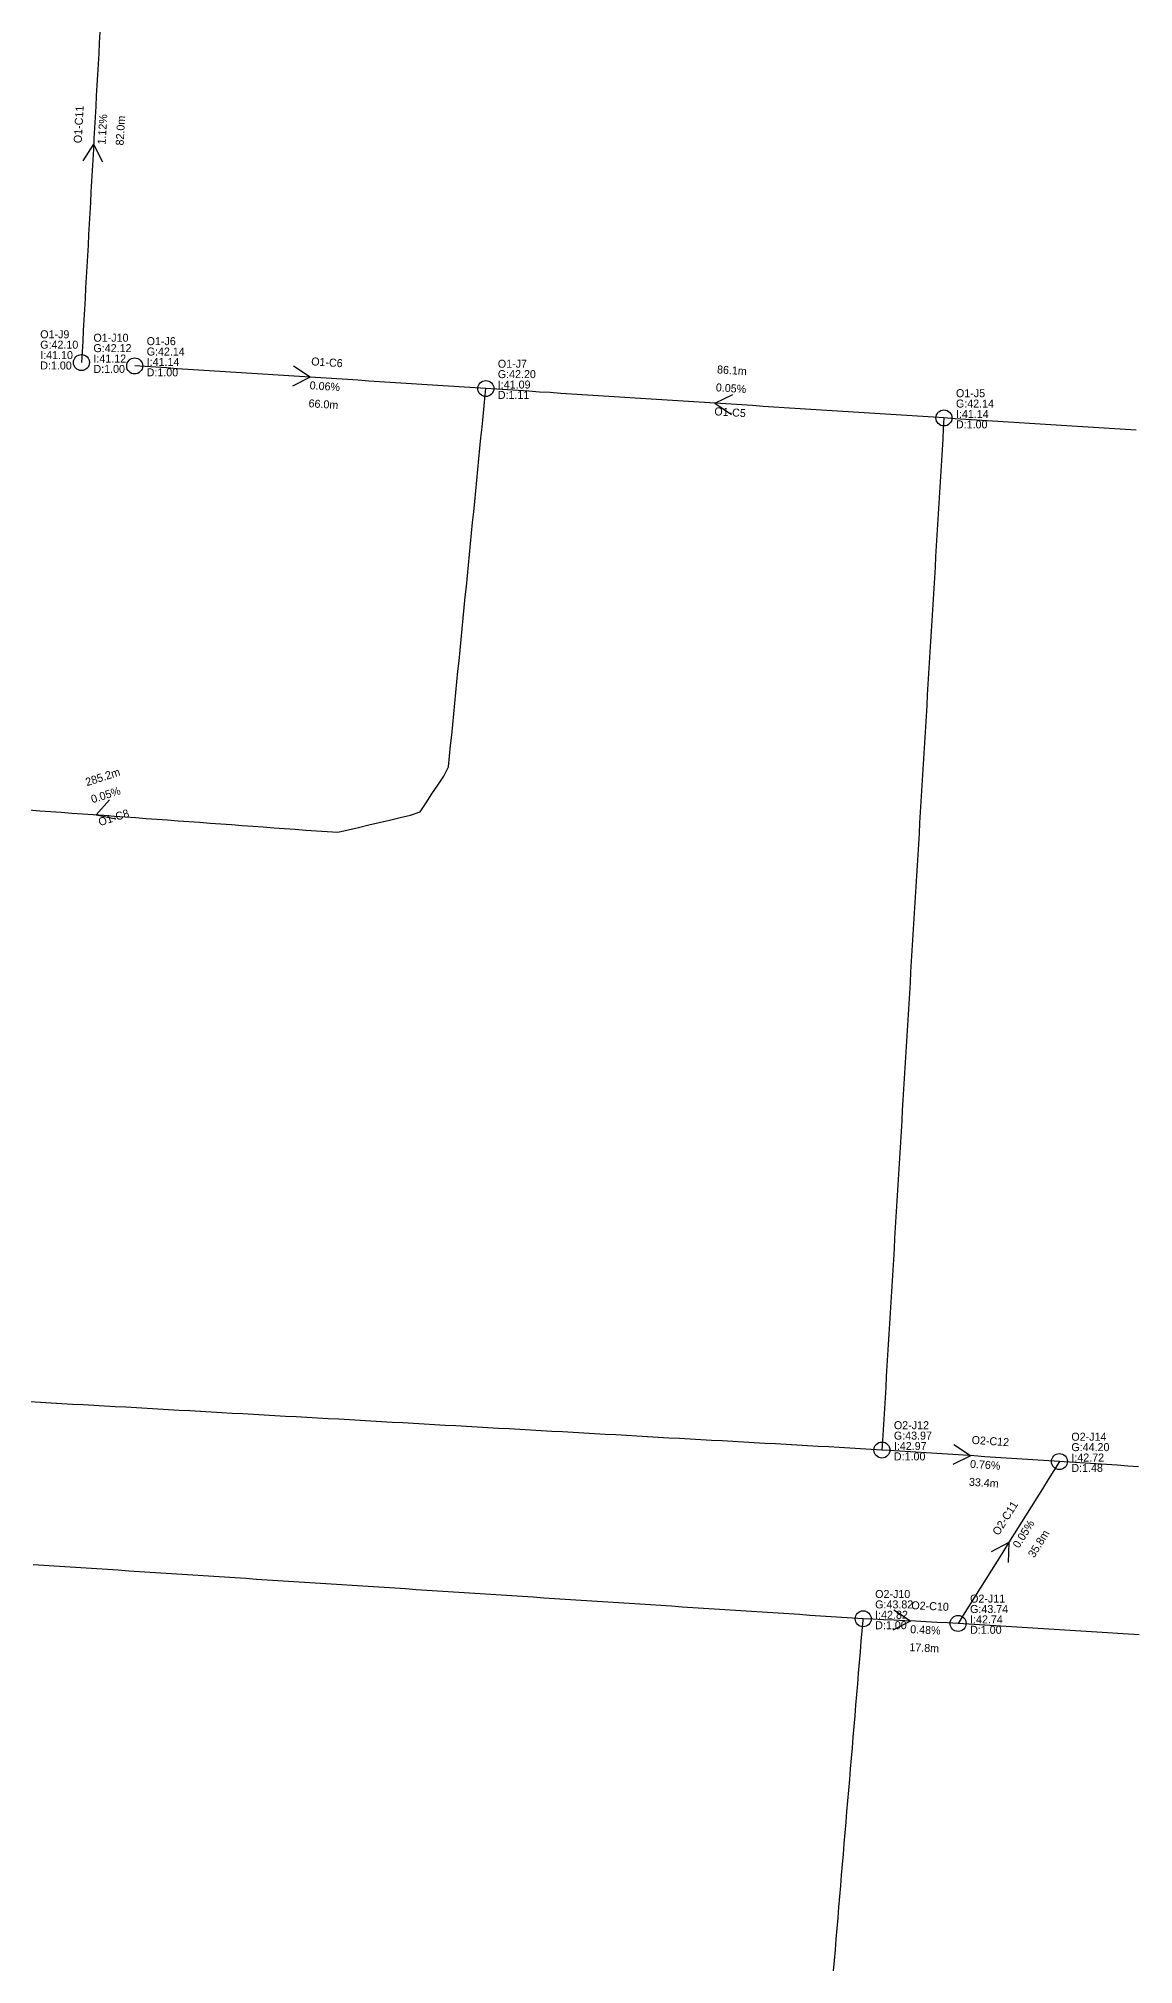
# Model space of a CAD drawing. Header units: metres. Extents: x 607160 to 610559, y 2613470 to 2618337.
# Drawn here: x 607948.8 to 608154.2, y 2614702.8 to 2615063.8 of the extents above; entities that cross this region are included whole.
import ezdxf

# ---------------------------------------------------------------- set-up
doc = ezdxf.new("R2010")
doc.units = ezdxf.units.M
for name, color, linetype in [('SW-DRAIN-LABELS', 3, 'Continuous'), ('SW-DRAIN-ORPHAN', 8, 'Continuous'), ('SW-DRAIN-SUB-01', 1, 'Continuous'), ('SW-DRAIN-SUB-02', 2, 'Continuous'), ('SW-JUNCTIONS', 7, 'Continuous')]:
    doc.layers.add(name, color=color, linetype=linetype)

msp = doc.modelspace()

# ---------------------------------------------------------------- linework, layer by layer
at = {"layer": 'SW-DRAIN-ORPHAN'}
for points in [[(608118.63, 2614992.63), (608118.51, 2614990.63), (608118.39, 2614988.64), (608118.27, 2614986.64), (608118.15, 2614984.65), (608118.03, 2614982.65), (608117.91, 2614980.65), (608117.79, 2614978.66), (608117.67, 2614976.66), (608117.55, 2614974.66), (608117.43, 2614972.67), (608117.31, 2614970.67), (608117.19, 2614968.67), (608117.07, 2614966.68), (608116.95, 2614964.68), (608116.83, 2614962.69), (608116.71, 2614960.69), (608116.59, 2614958.69), (608116.47, 2614956.7), (608116.35, 2614954.7), (608116.23, 2614952.7), (608116.11, 2614950.71), (608115.99, 2614948.71), (608115.87, 2614946.71), (608115.75, 2614944.72), (608115.63, 2614942.72), (608115.51, 2614940.72), (608115.39, 2614938.73), (608115.27, 2614936.73), (608115.15, 2614934.74), (608115.03, 2614932.74), (608114.91, 2614930.74), (608114.79, 2614928.75), (608114.67, 2614926.75), (608114.55, 2614924.75), (608114.43, 2614922.76), (608114.31, 2614920.76), (608114.19, 2614918.76), (608114.07, 2614916.77), (608113.95, 2614914.77), (608113.83, 2614912.78), (608113.71, 2614910.78), (608113.59, 2614908.78), (608113.47, 2614906.79), (608113.35, 2614904.79), (608113.23, 2614902.79), (608113.11, 2614900.8), (608112.98, 2614898.8), (608112.86, 2614896.8), (608112.74, 2614894.81), (608112.62, 2614892.81), (608112.5, 2614890.82), (608112.38, 2614888.82), (608112.26, 2614886.82), (608112.14, 2614884.83), (608112.02, 2614882.83), (608111.9, 2614880.83), (608111.78, 2614878.84), (608111.66, 2614876.84), (608111.54, 2614874.84), (608111.42, 2614872.85), (608111.3, 2614870.85), (608111.18, 2614868.85), (608111.06, 2614866.86), (608110.94, 2614864.86), (608110.82, 2614862.87), (608110.7, 2614860.87), (608110.58, 2614858.87), (608110.46, 2614856.88), (608110.34, 2614854.88), (608110.22, 2614852.88), (608110.1, 2614850.89), (608109.98, 2614848.89), (608109.86, 2614846.89), (608109.74, 2614844.9), (608109.62, 2614842.9), (608109.5, 2614840.91), (608109.38, 2614838.91), (608109.26, 2614836.91), (608109.14, 2614834.92), (608109.02, 2614832.92), (608108.9, 2614830.92), (608108.78, 2614828.93), (608108.66, 2614826.93), (608108.54, 2614824.93), (608108.42, 2614822.94), (608108.3, 2614820.94), (608108.18, 2614818.95), (608108.06, 2614816.95), (608107.94, 2614814.95), (608107.82, 2614812.96), (608107.7, 2614810.96), (608107.58, 2614808.96), (608107.46, 2614806.97), (608107.34, 2614804.97), (608107.22, 2614802.97), (608107.1, 2614800.98), (608106.99, 2614799.2)], [(608106.99, 2614799.2), (608104.99, 2614799.32), (608103, 2614799.43), (608101, 2614799.54), (608099, 2614799.65), (608097.01, 2614799.77), (608095.01, 2614799.88), (608093.01, 2614799.99), (608091.02, 2614800.1), (608089.02, 2614800.22), (608087.02, 2614800.33), (608085.03, 2614800.44), (608083.03, 2614800.55), (608081.03, 2614800.67), (608079.03, 2614800.78), (608077.04, 2614800.89), (608075.04, 2614801), (608073.04, 2614801.12), (608071.05, 2614801.23), (608069.05, 2614801.34), (608067.05, 2614801.45), (608065.06, 2614801.57), (608063.06, 2614801.68), (608061.06, 2614801.79), (608059.07, 2614801.91), (608057.07, 2614802.02), (608055.07, 2614802.13), (608053.08, 2614802.24), (608051.08, 2614802.36), (608049.08, 2614802.47), (608047.09, 2614802.58), (608045.09, 2614802.69), (608043.09, 2614802.81), (608041.09, 2614802.92), (608039.1, 2614803.03), (608037.1, 2614803.14), (608035.1, 2614803.26), (608033.11, 2614803.37), (608031.11, 2614803.48), (608029.11, 2614803.59), (608027.12, 2614803.71), (608025.12, 2614803.82), (608023.12, 2614803.93), (608021.13, 2614804.04), (608019.13, 2614804.16), (608017.13, 2614804.27), (608015.14, 2614804.38), (608013.14, 2614804.5), (608011.14, 2614804.61), (608009.15, 2614804.72), (608007.15, 2614804.83), (608005.15, 2614804.95), (608003.16, 2614805.06), (608001.16, 2614805.17), (607999.16, 2614805.28), (607997.16, 2614805.4), (607995.17, 2614805.51), (607993.17, 2614805.62), (607991.17, 2614805.73), (607989.18, 2614805.85), (607987.18, 2614805.96), (607985.18, 2614806.07), (607983.19, 2614806.18), (607981.19, 2614806.3), (607979.19, 2614806.41), (607977.2, 2614806.52), (607975.2, 2614806.63), (607973.2, 2614806.75), (607971.21, 2614806.86), (607969.21, 2614806.97), (607967.21, 2614807.09), (607965.22, 2614807.2), (607963.22, 2614807.31), (607961.22, 2614807.42), (607959.22, 2614807.54), (607957.23, 2614807.65), (607955.23, 2614807.76), (607953.23, 2614807.87), (607951.24, 2614807.99), (607949.24, 2614808.1), (607947.24, 2614808.21)], [(608103.48, 2614767.56), (608101.49, 2614767.69), (608099.49, 2614767.82), (608097.49, 2614767.95), (608095.5, 2614768.08), (608093.5, 2614768.21), (608091.51, 2614768.34), (608089.51, 2614768.47), (608087.51, 2614768.6), (608085.52, 2614768.73), (608083.52, 2614768.86), (608081.53, 2614768.99), (608079.53, 2614769.12), (608077.54, 2614769.25), (608075.54, 2614769.38), (608073.54, 2614769.51), (608071.55, 2614769.64), (608069.55, 2614769.77), (608067.56, 2614769.9), (608065.56, 2614770.03), (608063.57, 2614770.16), (608061.57, 2614770.29), (608059.57, 2614770.42), (608057.58, 2614770.55), (608055.58, 2614770.68), (608053.59, 2614770.81), (608051.59, 2614770.94), (608049.6, 2614771.07), (608047.6, 2614771.2), (608045.6, 2614771.33), (608043.61, 2614771.46), (608041.61, 2614771.59), (608039.62, 2614771.72), (608037.62, 2614771.85), (608035.62, 2614771.98), (608033.63, 2614772.11), (608031.63, 2614772.24), (608029.64, 2614772.37), (608027.64, 2614772.5), (608025.65, 2614772.63), (608023.65, 2614772.76), (608021.65, 2614772.89), (608019.66, 2614773.02), (608017.66, 2614773.15), (608015.67, 2614773.28), (608013.67, 2614773.41), (608011.68, 2614773.54), (608009.68, 2614773.67), (608007.68, 2614773.8), (608005.69, 2614773.93), (608003.69, 2614774.06), (608001.7, 2614774.19), (607999.7, 2614774.32), (607997.7, 2614774.45), (607995.71, 2614774.58), (607993.71, 2614774.71), (607991.72, 2614774.83), (607989.72, 2614774.96), (607987.73, 2614775.09), (607985.73, 2614775.22), (607983.73, 2614775.35), (607981.74, 2614775.48), (607979.74, 2614775.61), (607977.75, 2614775.74), (607975.75, 2614775.87), (607973.76, 2614776), (607971.76, 2614776.13), (607969.76, 2614776.26), (607967.77, 2614776.39), (607965.77, 2614776.52), (607963.78, 2614776.65), (607961.78, 2614776.78), (607959.78, 2614776.91), (607957.79, 2614777.04), (607955.79, 2614777.17), (607953.8, 2614777.3), (607951.8, 2614777.43), (607949.81, 2614777.56), (607947.81, 2614777.69)]]:
    msp.add_lwpolyline(points, dxfattribs=at)
at = {"layer": 'SW-DRAIN-SUB-01'}
for p, q in [((607959.17, 2615043.98), (607957.12, 2615040.84)), ((607959.17, 2615043.98), (607960.86, 2615040.63)), ((607999.8, 2615000.27), (607996.68, 2615002.35)), ((607999.8, 2615000.27), (607996.44, 2614998.6)), ((608075.68, 2614995.39), (608079.04, 2614997.05)), ((608075.68, 2614995.39), (608078.8, 2614993.31)), ((607959.65, 2614918.26), (607962.17, 2614921.04)), ((607959.65, 2614918.26), (607963.32, 2614917.47))]:
    msp.add_line(p, q, dxfattribs=at)
for points in [[(607960.34, 2615064.96), (607960.23, 2615062.96), (607960.12, 2615060.97), (607960, 2615058.97), (607959.89, 2615056.97), (607959.78, 2615054.98), (607959.67, 2615052.98), (607959.56, 2615050.98), (607959.45, 2615048.99), (607959.34, 2615046.99), (607959.23, 2615044.99), (607959.12, 2615043), (607959, 2615041), (607958.89, 2615039), (607958.78, 2615037), (607958.67, 2615035.01), (607958.56, 2615033.01), (607958.45, 2615031.01), (607958.34, 2615029.02), (607958.23, 2615027.02), (607958.12, 2615025.02), (607958.01, 2615023.03), (607957.89, 2615021.03), (607957.78, 2615019.03), (607957.67, 2615017.04), (607957.56, 2615015.04), (607957.45, 2615013.04), (607957.34, 2615011.04), (607957.23, 2615009.05), (607957.12, 2615007.05), (607957.01, 2615005.05), (607956.89, 2615003.02)], [(608032.72, 2614998.15), (608030.73, 2614998.28), (608028.73, 2614998.41), (608026.73, 2614998.54), (608024.74, 2614998.66), (608022.74, 2614998.79), (608020.75, 2614998.92), (608018.75, 2614999.05), (608016.75, 2614999.18), (608014.76, 2614999.3), (608012.76, 2614999.43), (608010.77, 2614999.56), (608008.77, 2614999.69), (608006.77, 2614999.82), (608004.78, 2614999.95), (608002.78, 2615000.07), (608000.79, 2615000.2), (607998.79, 2615000.33), (607996.8, 2615000.46), (607994.8, 2615000.59), (607992.8, 2615000.72), (607990.81, 2615000.84), (607988.81, 2615000.97), (607986.82, 2615001.1), (607984.82, 2615001.23), (607982.82, 2615001.36), (607980.83, 2615001.49), (607978.83, 2615001.61), (607976.84, 2615001.74), (607974.84, 2615001.87), (607972.84, 2615002), (607970.85, 2615002.13), (607968.85, 2615002.26), (607966.87, 2615002.38)], [(607947.11, 2614919.17), (607949.1, 2614919.03), (607951.1, 2614918.88), (607953.09, 2614918.74), (607955.09, 2614918.59), (607957.08, 2614918.45), (607959.08, 2614918.3), (607961.07, 2614918.16), (607963.06, 2614918.01), (607965.06, 2614917.87), (607967.05, 2614917.72), (607969.05, 2614917.58), (607971.04, 2614917.43), (607973.04, 2614917.29), (607975.03, 2614917.14), (607977.03, 2614917), (607979.02, 2614916.85), (607981.02, 2614916.71), (607983.01, 2614916.56), (607985.01, 2614916.42), (607987, 2614916.27), (607989, 2614916.13), (607990.99, 2614915.98), (607992.99, 2614915.84), (607994.98, 2614915.69), (607996.98, 2614915.55), (607998.97, 2614915.4), (608000.96, 2614915.26), (608002.96, 2614915.11), (608004.95, 2614914.97), (608006.9, 2614915.42), (608008.85, 2614915.89), (608010.79, 2614916.35), (608012.74, 2614916.82), (608014.68, 2614917.28), (608016.63, 2614917.75), (608018.57, 2614918.21), (608020.42, 2614918.82), (608021.52, 2614920.49), (608022.62, 2614922.16), (608023.72, 2614923.83), (608024.82, 2614925.5), (608025.73, 2614927.24), (608025.93, 2614929.23), (608026.12, 2614931.22), (608026.32, 2614933.21), (608026.52, 2614935.2), (608026.71, 2614937.19), (608026.91, 2614939.18), (608027.11, 2614941.17), (608027.3, 2614943.16), (608027.5, 2614945.15), (608027.69, 2614947.14), (608027.89, 2614949.13), (608028.09, 2614951.12), (608028.28, 2614953.11), (608028.48, 2614955.1), (608028.67, 2614957.09), (608028.87, 2614959.08), (608029.07, 2614961.07), (608029.26, 2614963.06), (608029.46, 2614965.05), (608029.66, 2614967.04), (608029.85, 2614969.03), (608030.05, 2614971.02), (608030.24, 2614973.01), (608030.44, 2614975.01), (608030.64, 2614977), (608030.83, 2614978.99), (608031.03, 2614980.98), (608031.22, 2614982.97), (608031.42, 2614984.96), (608031.62, 2614986.95), (608031.81, 2614988.94), (608032.01, 2614990.93), (608032.21, 2614992.92), (608032.4, 2614994.91), (608032.6, 2614996.9), (608032.72, 2614998.15)], [(608118.63, 2614992.63), (608116.64, 2614992.76), (608114.64, 2614992.89), (608112.64, 2614993.02), (608110.65, 2614993.14), (608108.65, 2614993.27), (608106.66, 2614993.4), (608104.66, 2614993.53), (608102.67, 2614993.66), (608100.67, 2614993.78), (608098.67, 2614993.91), (608096.68, 2614994.04), (608094.68, 2614994.17), (608092.69, 2614994.3), (608090.69, 2614994.43), (608088.69, 2614994.55), (608086.7, 2614994.68), (608084.7, 2614994.81), (608082.71, 2614994.94), (608080.71, 2614995.07), (608078.71, 2614995.2), (608076.72, 2614995.32), (608074.72, 2614995.45), (608072.73, 2614995.58), (608070.73, 2614995.71), (608068.74, 2614995.84), (608066.74, 2614995.96), (608064.74, 2614996.09), (608062.75, 2614996.22), (608060.75, 2614996.35), (608058.76, 2614996.48), (608056.76, 2614996.61), (608054.76, 2614996.73), (608052.77, 2614996.86), (608050.77, 2614996.99), (608048.78, 2614997.12), (608046.78, 2614997.25), (608044.78, 2614997.38), (608042.79, 2614997.5), (608040.79, 2614997.63), (608038.8, 2614997.76), (608036.8, 2614997.89), (608034.81, 2614998.02), (608032.72, 2614998.15)], [(608154.65, 2614990.32), (608152.66, 2614990.45), (608150.66, 2614990.57), (608148.66, 2614990.7), (608146.67, 2614990.83), (608144.67, 2614990.96), (608142.68, 2614991.09), (608140.68, 2614991.21), (608138.69, 2614991.34), (608136.69, 2614991.47), (608134.69, 2614991.6), (608132.7, 2614991.73), (608130.7, 2614991.86), (608128.71, 2614991.98), (608126.71, 2614992.11), (608124.71, 2614992.24), (608122.72, 2614992.37), (608120.72, 2614992.5), (608118.63, 2614992.63)]]:
    msp.add_lwpolyline(points, dxfattribs=at)
at = {"layer": 'SW-DRAIN-SUB-02'}
for p, q in [((608123.63, 2614798.12), (608120.51, 2614800.2)), ((608123.63, 2614798.12), (608120.27, 2614796.46)), ((608130.77, 2614781.87), (608127.46, 2614780.11)), ((608130.77, 2614781.87), (608130.64, 2614778.12)), ((608112.38, 2614767.13), (608109.04, 2614765.42)), ((608112.38, 2614767.13), (608109.23, 2614769.16))]:
    msp.add_line(p, q, dxfattribs=at)
for points in [[(608140.27, 2614797.04), (608138.28, 2614797.17), (608136.28, 2614797.3), (608134.28, 2614797.43), (608132.29, 2614797.56), (608130.29, 2614797.69), (608128.3, 2614797.82), (608126.3, 2614797.95), (608124.31, 2614798.08), (608122.31, 2614798.21), (608120.31, 2614798.34), (608118.32, 2614798.47), (608116.32, 2614798.6), (608114.33, 2614798.73), (608112.33, 2614798.85), (608110.33, 2614798.98), (608108.34, 2614799.11), (608106.99, 2614799.2)], [(608140.27, 2614797.04), (608139.21, 2614795.34), (608138.15, 2614793.65), (608137.09, 2614791.95), (608136.03, 2614790.26), (608134.96, 2614788.56), (608133.9, 2614786.86), (608132.84, 2614785.17), (608131.78, 2614783.47), (608130.72, 2614781.78), (608129.66, 2614780.08), (608128.6, 2614778.39), (608127.54, 2614776.69), (608126.47, 2614775), (608125.41, 2614773.3), (608124.35, 2614771.61), (608123.29, 2614769.91), (608122.23, 2614768.22), (608121.28, 2614766.7)], [(608155.11, 2614796.07), (608153.11, 2614796.2), (608151.12, 2614796.33), (608149.12, 2614796.46), (608147.13, 2614796.59), (608145.13, 2614796.72), (608143.14, 2614796.85), (608141.14, 2614796.98), (608140.27, 2614797.04)], [(608097.93, 2614701.56), (608098.09, 2614703.55), (608098.26, 2614705.54), (608098.43, 2614707.54), (608098.6, 2614709.53), (608098.76, 2614711.52), (608098.93, 2614713.51), (608099.1, 2614715.51), (608099.27, 2614717.5), (608099.44, 2614719.49), (608099.6, 2614721.49), (608099.77, 2614723.48), (608099.94, 2614725.47), (608100.11, 2614727.47), (608100.27, 2614729.46), (608100.44, 2614731.45), (608100.61, 2614733.44), (608100.78, 2614735.44), (608100.95, 2614737.43), (608101.11, 2614739.42), (608101.28, 2614741.42), (608101.45, 2614743.41), (608101.62, 2614745.4), (608101.78, 2614747.39), (608101.95, 2614749.39), (608102.12, 2614751.38), (608102.29, 2614753.37), (608102.45, 2614755.37), (608102.62, 2614757.36), (608102.79, 2614759.35), (608102.96, 2614761.35), (608103.13, 2614763.34), (608103.29, 2614765.33), (608103.46, 2614767.32), (608103.48, 2614767.56)], [(608121.28, 2614766.7), (608119.28, 2614766.8), (608117.28, 2614766.89), (608115.29, 2614766.99), (608113.29, 2614767.09), (608111.29, 2614767.18), (608109.29, 2614767.28), (608107.29, 2614767.38), (608105.3, 2614767.48), (608103.48, 2614767.56)], [(608155.26, 2614764.56), (608153.26, 2614764.69), (608151.26, 2614764.81), (608149.27, 2614764.94), (608147.27, 2614765.07), (608145.28, 2614765.19), (608143.28, 2614765.32), (608141.28, 2614765.44), (608139.29, 2614765.57), (608137.29, 2614765.69), (608135.3, 2614765.82), (608133.3, 2614765.94), (608131.3, 2614766.07), (608129.31, 2614766.19), (608127.31, 2614766.32), (608125.31, 2614766.45), (608123.32, 2614766.57), (608121.28, 2614766.7)]]:
    msp.add_lwpolyline(points, dxfattribs=at)
at = {"layer": 'SW-JUNCTIONS'}
for centre in [(607956.89, 2615003.02), (607966.87, 2615002.38), (608032.72, 2614998.15), (608118.63, 2614992.63), (608106.99, 2614799.2), (608140.27, 2614797.04), (608103.48, 2614767.56), (608121.28, 2614766.7)]:
    msp.add_circle(centre, 1.5, dxfattribs=at)

# ---------------------------------------------------------------- texts
at = {"layer": 'SW-DRAIN-LABELS', "color": 3}
for s, rotation, p in [('O1-C11', 86.8171, (607956.92, 2615044.1)), ('O1-C6', -3.6783, (607999.94, 2615002.51)), ('O1-C5', -3.6758, (608075.53, 2614993.15)), ('O1-C8', 17.9067, (607960.35, 2614916.12)), ('O2-C12', -3.7252, (608123.78, 2614800.36)), ('O2-C11', 57.9495, (608128.87, 2614783.06)), ('O2-C10', -2.7811, (608112.49, 2614769.38))]:
    msp.add_text(s, height=1.5, rotation=rotation, dxfattribs=at).set_placement(p)
at = {"layer": 'SW-DRAIN-LABELS', "color": 2}
for s, rotation, p in [('1.12%', 86.8171, (607961.42, 2615043.85)), ('82.0m', 86.8171, (607964.79, 2615043.67)), ('86.1m', -3.6758, (608076.04, 2615001)), ('0.06%', -3.6783, (607999.65, 2614998.02)), ('0.05%', -3.6758, (608075.82, 2614997.64)), ('66.0m', -3.6783, (607999.44, 2614994.65)), ('285.2m', 17.9067, (607957.92, 2614923.61)), ('0.05%', 17.9067, (607958.96, 2614920.4)), ('0.76%', -3.7252, (608123.48, 2614795.87)), ('33.4m', -3.7252, (608123.27, 2614792.51)), ('0.05%', 57.9495, (608132.68, 2614780.67)), ('35.8m', 57.9495, (608135.54, 2614778.88)), ('0.48%', -2.7811, (608112.27, 2614764.88)), ('17.8m', -2.7811, (608112.11, 2614761.51))]:
    msp.add_text(s, height=1.5, rotation=rotation, dxfattribs=at).set_placement(p)
at = {"layer": 'SW-DRAIN-LABELS', "color": 7}
for s, p in [('O1-J9', (607949.16, 2615007.57)), ('G:42.10', (607949.16, 2615005.62)), ('O1-J10', (607959.14, 2615006.92)), ('G:42.12', (607959.14, 2615004.97)), ('O1-J6', (607969.12, 2615006.28)), ('G:42.14', (607969.12, 2615004.33)), ('O1-J7', (608034.97, 2615002.05)), ('G:42.20', (608034.97, 2615000.1)), ('O1-J5', (608120.88, 2614996.53)), ('G:42.14', (608120.88, 2614994.58)), ('O2-J12', (608109.24, 2614803.1)), ('G:43.97', (608109.24, 2614801.15)), ('O2-J14', (608142.52, 2614800.94)), ('G:44.20', (608142.52, 2614798.99)), ('O2-J10', (608105.73, 2614771.46)), ('G:43.82', (608105.73, 2614769.51)), ('O2-J11', (608123.53, 2614770.6)), ('G:43.74', (608123.53, 2614768.65))]:
    msp.add_text(s, height=1.5, dxfattribs=at).set_placement(p)
at = {"layer": 'SW-DRAIN-LABELS', "color": 6}
for s, p in [('D:1.00', (607949.16, 2615001.72)), ('D:1.00', (607959.14, 2615001.07)), ('D:1.00', (607969.12, 2615000.43)), ('D:1.11', (608034.97, 2614996.2)), ('D:1.00', (608120.88, 2614990.68)), ('D:1.00', (608109.24, 2614797.25)), ('D:1.48', (608142.52, 2614795.09)), ('D:1.00', (608105.73, 2614765.61)), ('D:1.00', (608123.53, 2614764.75))]:
    msp.add_text(s, height=1.5, dxfattribs=at).set_placement(p)
at = {"layer": 'SW-DRAIN-LABELS', "color": 4}
for s, p in [('I:41.10', (607949.16, 2615003.67)), ('I:41.12', (607959.14, 2615003.02)), ('I:41.14', (607969.12, 2615002.38)), ('I:41.09', (608034.97, 2614998.15)), ('I:41.14', (608120.88, 2614992.63)), ('I:42.97', (608109.24, 2614799.2)), ('I:42.72', (608142.52, 2614797.04)), ('I:42.82', (608105.73, 2614767.56)), ('I:42.74', (608123.53, 2614766.7))]:
    msp.add_text(s, height=1.5, dxfattribs=at).set_placement(p)

doc.saveas('drawing.dxf')
